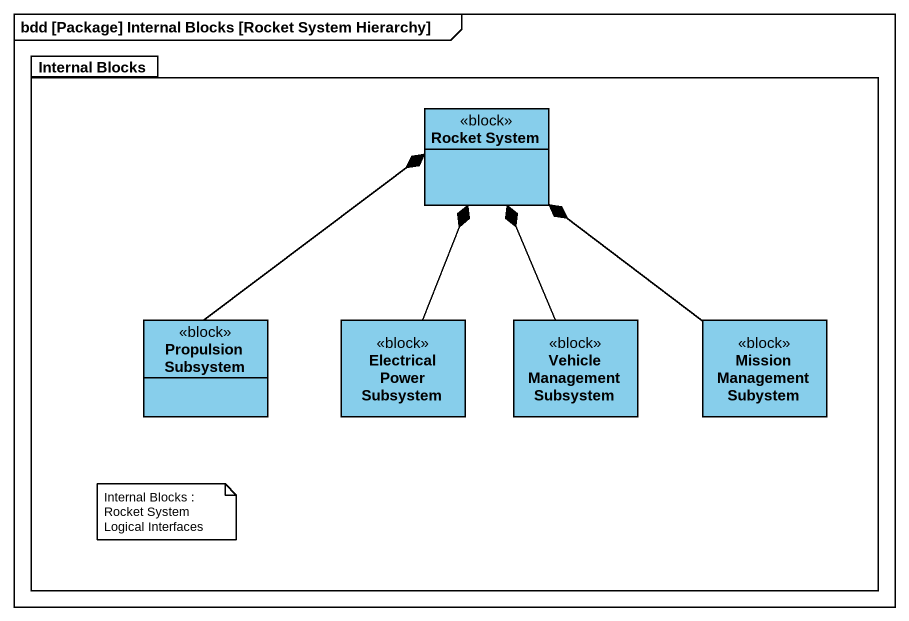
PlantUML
@startuml
mainframe bdd [Package] Internal Blocks [Rocket System Hierarchy]
hide circle
hide empty members
package "Internal Blocks" as Internal_Blocks {
  class "Rocket System" as Rocket_System <<block>> #87CEEB
  class "Propulsion Subsystem" as Propulsion_Subsystem <<block>> #87CEEB
  class "Electrical Power Subsystem" as Electrical_Power_Subsystem <<block>> #87CEEB
  class "Vehicle Management Subsystem" as Vehicle_Management_Subsystem <<block>> #87CEEB
  class "Mission Management Subystem" as Mission_Management_Subystem <<block>> #87CEEB
}
Propulsion_Subsystem -up-* Rocket_System
Electrical_Power_Subsystem -up-* Rocket_System
Vehicle_Management_Subsystem -up-* Rocket_System
Mission_Management_Subystem -up-* Rocket_System
note as N1
  Internal Blocks : Rocket System Logical Interfaces
end note
@enduml
